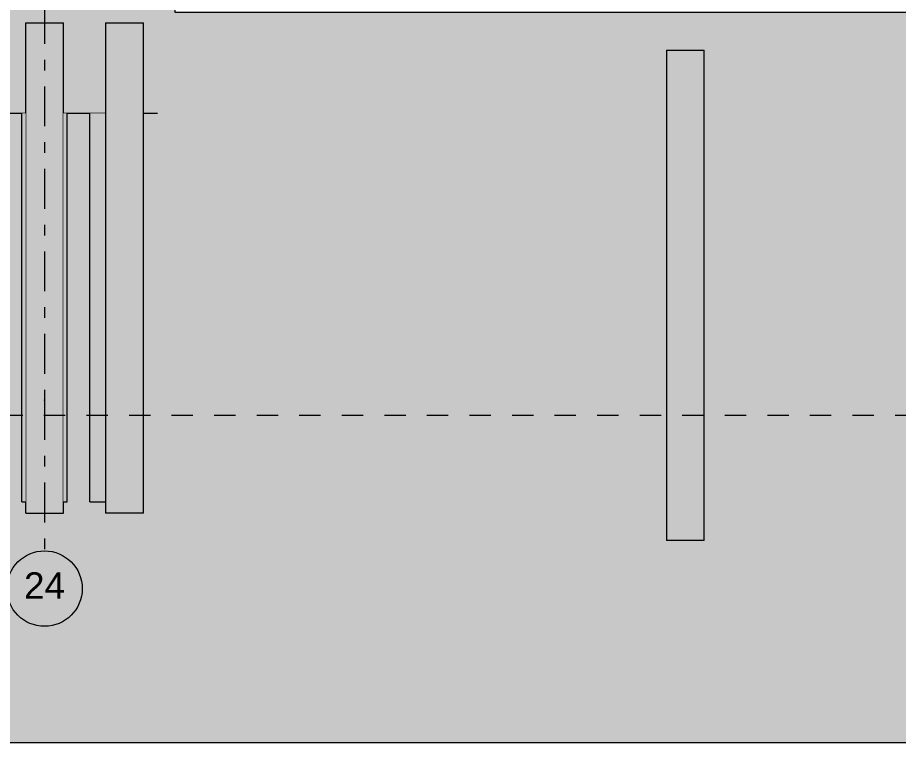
# Model space of a CAD drawing. Header units: millimetres. Extents: x -48147 to 1436659, y -488302 to 18123.
# Drawn here: x 1419576 to 1425417, y -488302 to -483498 of the extents above; entities that cross this region are included whole.
import ezdxf
from ezdxf.enums import TextEntityAlignment as Align

# ---------------------------------------------------------------- set-up
doc = ezdxf.new("R2010")
doc.units = ezdxf.units.MM
doc.header["$MEASUREMENT"] = 0
for name, pattern in [('Dashed', [2822.222233, 1411.111116, -1411.111116]), ('Double Dashed', [546.805537, 264.583325, -105.833328, 70.555556, -105.833328]), ('Wipeout_Contour', [1000, 0, -1000])]:
    doc.linetypes.add(name, pattern=pattern)
for name, color, linetype, lineweight, true_color in [('0_Pen_No__105', 7, 'Continuous', 15, 0xa6a6a6), ('HATCHING_Pen_No__145', 7, 'Continuous', 0, 0xa6a6a6), ('New_A-15-MG_Structural_Grid_Phase_2_Pen_No__222', 7, 'Continuous', 13, 0x65af33)]:
    doc.layers.add(name, color=color, linetype=linetype, lineweight=lineweight, true_color=true_color)
for name, color, linetype, lineweight in [('HATCHING_Pen_No__1', 7, 'Continuous', 13), ('S-160-M_FOUND.IFC Import_Pen_No__1', 7, 'Continuous', 13), ('S-160-M_FOUND.IFC Import_Pen_No__4', 7, 'Continuous', 20)]:
    doc.layers.add(name, color=color, linetype=linetype, lineweight=lineweight)
doc.layers.add('New_A-15-MG_Structural_Grid_Phase_2', color=7, linetype='Continuous')
doc.layers.add('S-160-M_FOUND.IFC Import', color=7, linetype='Continuous')
doc.styles.add('GENERATED_STYLE_2', font='')
doc.styles.get('GENERATED_STYLE_2').set_extended_font_data('Swis721 BT')

# ---------------------------------------------------------------- blocks, each defined once
blk = doc.blocks.new('Section Elem_412_2', base_point=(1424163.9, -483032.8))
at = {"color": 254, "linetype": 'Wipeout_Contour', "lineweight": 0, "ltscale": 6001030.752366975}
blk.add_wipeout([(1420054.4, -484132.8), (1420159.9, -484132.8), (1420159.9, -483532.8), (1420054.4, -483427.3)], dxfattribs=at).dxf.layer = 'S-160-M_FOUND.IFC Import'
at = {"color": 254, "linetype": 'Wipeout_Contour', "lineweight": 0, "ltscale": 6002359.528964024}
blk.add_wipeout([(1420409.9, -484132.8), (1420504.4, -484132.8), (1420504.4, -483438.3), (1420409.9, -483532.8)], dxfattribs=at).dxf.layer = 'S-160-M_FOUND.IFC Import'
at = {"layer": 'S-160-M_FOUND.IFC Import_Pen_No__4', "linetype": 'Continuous'}
blk.add_line((1420504.4, -484132.8), (1420409.9, -484132.8), dxfattribs=at)
at = {"color": 254, "linetype": 'Wipeout_Contour', "lineweight": 0, "ltscale": 13499405.14282046}
blk.add_wipeout([(1420009.9, -483382.8), (1419454.4, -483382.8), (1419454.4, -484132.8), (1419629.6, -484132.8), (1419629.6, -483532.8), (1419879.6, -483532.8), (1419879.6, -484132.8), (1420054.4, -484132.8), (1420054.4, -483427.3)], dxfattribs=at).dxf.layer = 'S-160-M_FOUND.IFC Import'
at = {"layer": 'S-160-M_FOUND.IFC Import_Pen_No__4', "linetype": 'Continuous'}
for p, q in [((1420054.4, -484132.8), (1419879.6, -484132.8)), ((1420159.9, -484132.8), (1420054.4, -484132.8))]:
    blk.add_line(p, q, dxfattribs=at)
at = {"color": 254, "linetype": 'Wipeout_Contour', "lineweight": 0, "ltscale": 5997644.647732781}
blk.add_wipeout([(1419004.4, -483382.8), (1419004.4, -484132.8), (1419454.4, -484132.8), (1419454.4, -483382.8)], dxfattribs=at).dxf.layer = 'S-160-M_FOUND.IFC Import'
at = {"layer": 'S-160-M_FOUND.IFC Import_Pen_No__4', "linetype": 'Continuous'}
for p, q in [((1419004.4, -483382.8), (1419454.4, -483382.8)), ((1419454.4, -483382.8), (1420009.9, -483382.8)), ((1419454.4, -484132.8), (1419004.4, -484132.8)), ((1419629.6, -484132.8), (1419454.4, -484132.8))]:
    blk.add_line(p, q, dxfattribs=at)
blk = doc.blocks.new('Section Elem_418_2', base_point=(1424163.9, -483032.8))
at = {"color": 254, "linetype": 'Wipeout_Contour', "lineweight": 0, "ltscale": 6017762.715983678}
blk.add_wipeout([(1424128.7, -483712.8), (1423878.7, -483712.8), (1423878.7, -486962.8), (1424128.7, -486962.8)], dxfattribs=at).dxf.layer = 'S-160-M_FOUND.IFC Import'
at = {"layer": 'S-160-M_FOUND.IFC Import_Pen_No__4', "linetype": 'Continuous'}
blk.add_line((1424128.7, -486962.8), (1423878.7, -486962.8), dxfattribs=at)
at = {"color": 254, "linetype": 'Wipeout_Contour', "lineweight": 0, "ltscale": 6015505.021383096}
blk.add_wipeout([(1423878.7, -483712.8), (1424128.7, -483712.8), (1424378.7, -483462.8), (1423628.7, -483462.8)], dxfattribs=at).dxf.layer = 'S-160-M_FOUND.IFC Import'
at = {"layer": 'S-160-M_FOUND.IFC Import_Pen_No__4', "linetype": 'Continuous'}
for p, q in [((1423878.7, -483712.8), (1424128.7, -483712.8)), ((1423878.7, -483712.8), (1423878.7, -486962.8)), ((1424128.7, -486962.8), (1424128.7, -483712.8))]:
    blk.add_line(p, q, dxfattribs=at)
blk = doc.blocks.new('Section Elem_420_2', base_point=(1424163.9, -483032.8))
at = {"color": 254, "linetype": 'Wipeout_Contour', "lineweight": 0, "ltscale": 6018237.216046338}
blk.add_wipeout([(1424129.4, -483712.8), (1424128.7, -483712.8), (1424128.7, -486962.8), (1424129.4, -486962.8)], dxfattribs=at).dxf.layer = 'S-160-M_FOUND.IFC Import'
at = {"layer": 'S-160-M_FOUND.IFC Import_Pen_No__4', "linetype": 'Continuous'}
blk.add_line((1424129.4, -486962.8), (1424128.7, -486962.8), dxfattribs=at)
at = {"color": 254, "linetype": 'Wipeout_Contour', "lineweight": 0, "ltscale": 6016453.156893377}
blk.add_wipeout([(1424378.7, -483462.8), (1424128.7, -483712.8), (1424129.4, -483712.8), (1424379.4, -483462.8)], dxfattribs=at).dxf.layer = 'S-160-M_FOUND.IFC Import'
at = {"layer": 'S-160-M_FOUND.IFC Import_Pen_No__4', "linetype": 'Continuous'}
for p in [(1424128.7, -483712.8), (1424129.4, -486962.8)]:
    blk.add_line(p, (1424129.4, -483712.8), dxfattribs=at)
blk = doc.blocks.new('Section Elem_422_2', base_point=(1424163.9, -483032.8))
at = {"color": 254, "linetype": 'Wipeout_Contour', "lineweight": 0, "ltscale": 6001444.560613947}
blk.add_wipeout([(1419629.6, -486782.8), (1419879.6, -486782.8), (1419879.6, -483532.8), (1419629.6, -483532.8)], dxfattribs=at).dxf.layer = 'S-160-M_FOUND.IFC Import'
at = {"layer": 'S-160-M_FOUND.IFC Import_Pen_No__1', "linetype": 'Continuous'}
for p, q in [((1419629.6, -483532.8), (1419879.6, -483532.8)), ((1419629.6, -486782.8), (1419629.6, -483532.8)), ((1419879.6, -486782.8), (1419879.6, -483532.8)), ((1419629.6, -486782.8), (1419879.6, -486782.8))]:
    blk.add_line(p, q, dxfattribs=at)
blk = doc.blocks.new('Section Elem_428_2', base_point=(1424163.9, -483032.8))
at = {"color": 254, "linetype": 'Wipeout_Contour', "lineweight": 0, "ltscale": 6001262.220126466}
blk.add_wipeout([(1419604.4, -484132.8), (1419604.4, -486707.8), (1419629.6, -486707.8), (1419629.6, -484132.8)], dxfattribs=at).dxf.layer = 'S-160-M_FOUND.IFC Import'
at = {"color": 254, "linetype": 'Wipeout_Contour', "lineweight": 0, "ltscale": 6002303.064274965}
blk.add_wipeout([(1419904.4, -484132.8), (1419879.6, -484132.8), (1419879.6, -486707.8), (1419904.4, -486707.8)], dxfattribs=at).dxf.layer = 'S-160-M_FOUND.IFC Import'
at = {"layer": 'S-160-M_FOUND.IFC Import_Pen_No__1', "linetype": 'Continuous'}
for p, q in [((1419604.4, -486707.8), (1419604.4, -484132.8)), ((1419904.4, -486707.8), (1419904.4, -484132.8)), ((1419604.4, -486707.8), (1419629.6, -486707.8)), ((1419879.6, -486707.8), (1419904.4, -486707.8))]:
    blk.add_line(p, q, dxfattribs=at)
blk = doc.blocks.new('Section Elem_429_2', base_point=(1424163.9, -483032.8))
at = {"color": 254, "linetype": 'Wipeout_Contour', "lineweight": 0, "ltscale": 6003117.454512193}
blk.add_wipeout([(1420054.4, -486707.8), (1420159.9, -486707.8), (1420159.9, -484132.8), (1420054.4, -484132.8)], dxfattribs=at).dxf.layer = 'S-160-M_FOUND.IFC Import'
at = {"layer": 'S-160-M_FOUND.IFC Import_Pen_No__1', "linetype": 'Continuous'}
for q in [(1420054.4, -484132.8), (1420159.9, -486707.8)]:
    blk.add_line((1420054.4, -486707.8), q, dxfattribs=at)
blk = doc.blocks.new('Section Elem_439_2', base_point=(1424163.9, -483032.8))
at = {"color": 254, "linetype": 'Wipeout_Contour', "lineweight": 0, "ltscale": 6003451.951704784}
blk.add_wipeout([(1420409.9, -483532.8), (1420159.9, -483532.8), (1420159.9, -486782.8), (1420409.9, -486782.8)], dxfattribs=at).dxf.layer = 'S-160-M_FOUND.IFC Import'
at = {"layer": 'S-160-M_FOUND.IFC Import_Pen_No__4', "linetype": 'Continuous'}
blk.add_line((1420409.9, -486782.8), (1420159.9, -486782.8), dxfattribs=at)
at = {"color": 254, "linetype": 'Wipeout_Contour', "lineweight": 0, "ltscale": 7501738.658318572}
blk.add_wipeout([(1419909.9, -483282.8), (1420159.9, -483532.8), (1420409.9, -483532.8), (1420620.1, -483322.6), (1420620.1, -483282.8)], dxfattribs=at).dxf.layer = 'S-160-M_FOUND.IFC Import'
at = {"layer": 'S-160-M_FOUND.IFC Import_Pen_No__4', "linetype": 'Continuous'}
for p, q in [((1420159.9, -483532.8), (1420409.9, -483532.8)), ((1420159.9, -483532.8), (1420159.9, -486782.8)), ((1420409.9, -486782.8), (1420409.9, -483532.8))]:
    blk.add_line(p, q, dxfattribs=at)
blk = doc.blocks.new('Standard grid marker[3]_2', base_point=(1419754.6, -461628.2))
at = {"layer": 'New_A-15-MG_Structural_Grid_Phase_2_Pen_No__222', "linetype": 'Double Dashed'}
for p, q in [((1419754.6, -462628.2), (1419754.6, -486032.8)), ((1419754.6, -486032.8), (1419754.6, -487032.8))]:
    blk.add_line(p, q, dxfattribs=at)
at = {"layer": 'New_A-15-MG_Structural_Grid_Phase_2_Pen_No__222', "linetype": 'Continuous'}
blk.add_circle((1419754.6, -487282.8), 250, dxfattribs=at)
at = {"layer": 'New_A-15-MG_Structural_Grid_Phase_2_Pen_No__222', "linetype": 'Double Dashed'}
blk.add_point((1419754.6, -486032.8), dxfattribs=at)
blk.add_point((1419754.6, -486032.8), dxfattribs=at)
at = {"layer": 'New_A-15-MG_Structural_Grid_Phase_2_Pen_No__222', "style": 'GENERATED_STYLE_2'}
for tag, p in [('AC_MarkerText_1_0', (1419754.6, -461357.6)), ('AC_MarkerText_1_1', (1419754.6, -487262.2))]:
    blk.add_attdef(tag, text='', height=175, rotation=360, dxfattribs=at).set_placement(p, align=Align.MIDDLE_CENTER)
blk = doc.blocks.new('S-23 Building Section_STORY_MARKER', base_point=(1424163.9, -483032.8))
at = {"layer": '0_Pen_No__105', "linetype": 'Dashed', "ltscale": 0.1}
blk.add_line((1400277.5, -486132.8), (1432997.4, -486132.8), dxfattribs=at)

msp = doc.modelspace()

# ---------------------------------------------------------------- block references
at = {"layer": 'S-160-M_FOUND.IFC Import'}
for name in ['Section Elem_412_2', 'Section Elem_418_2']:
    msp.add_blockref(name, (1424163.9, -483032.8), dxfattribs=at)

# ---------------------------------------------------------------- next in the draw order: block references
for name in ['Section Elem_420_2', 'Section Elem_422_2', 'Section Elem_429_2']:
    msp.add_blockref(name, (1424163.9, -483032.8), dxfattribs=at)

# ---------------------------------------------------------------- next in the draw order: block references
msp.add_blockref('Section Elem_428_2', (1424163.9, -483032.8), dxfattribs=at)

# ---------------------------------------------------------------- next in the draw order: block references
msp.add_blockref('Section Elem_439_2', (1424163.9, -483032.8), dxfattribs=at)

# ---------------------------------------------------------------- next in the draw order: hatches: boundary and pattern name
at = {"layer": 'HATCHING_Pen_No__145', "linetype": 'Continuous'}
msp.add_hatch(color=256, dxfattribs=at).paths.add_polyline_path([(1403281.7, -483032.8), (1400307.5, -483032.8), (1400307.5, -488302.1), (1432997.4, -488302.1), (1432997.4, -483032.8), (1430682.1, -483032.8), (1430682.1, -483462.8), (1420869.5, -483462.8), (1420620.1, -483462.8), (1420620.1, -483282.8), (1411774.9, -483282.8), (1411774.9, -483632.8), (1403851.7, -483632.8), (1403851.7, -483532.8), (1403351.8, -483532.8), (1403351.8, -483409.3), (1403281.7, -483409.3)])

# ---------------------------------------------------------------- next in the draw order: linework, layer by layer
at = {"layer": 'HATCHING_Pen_No__1', "linetype": 'Continuous', "flags": 128}
msp.add_lwpolyline([(1403281.7, -483032.8), (1400307.5, -483032.8), (1400307.5, -488302.1), (1432997.4, -488302.1), (1432997.4, -483032.8), (1430682.1, -483032.8), (1430682.1, -483462.8), (1420869.5, -483462.8), (1420620.1, -483462.8), (1420620.1, -483282.8), (1411774.9, -483282.8), (1411774.9, -483632.8), (1403851.7, -483632.8), (1403851.7, -483532.8), (1403351.8, -483532.8), (1403351.8, -483409.3), (1403281.7, -483409.3)], close=True, dxfattribs=at)

# ---------------------------------------------------------------- next in the draw order: block references
at = {"layer": 'New_A-15-MG_Structural_Grid_Phase_2', "color": 8, "linetype": 'Continuous', "lineweight": 15}
ref = msp.add_blockref('Standard grid marker[3]_2', (1419754.6, -461628.2), dxfattribs=at)
ref.add_attrib('AC_MarkerText_1_1', '24', dxfattribs={"layer": 'New_A-15-MG_Structural_Grid_Phase_2_Pen_No__222', "color": 85, "true_color": 0x65af33, "height": 175, "rotation": 360, "style": 'GENERATED_STYLE_2'}).set_placement((1419754.6, -487262.2), align=Align.MIDDLE_CENTER)

# ---------------------------------------------------------------- next in the draw order: block references
at = {"linetype": 'Continuous', "lineweight": 0}
msp.add_blockref('S-23 Building Section_STORY_MARKER', (1424163.9, -483032.8), dxfattribs=at)

doc.saveas('drawing.dxf')
